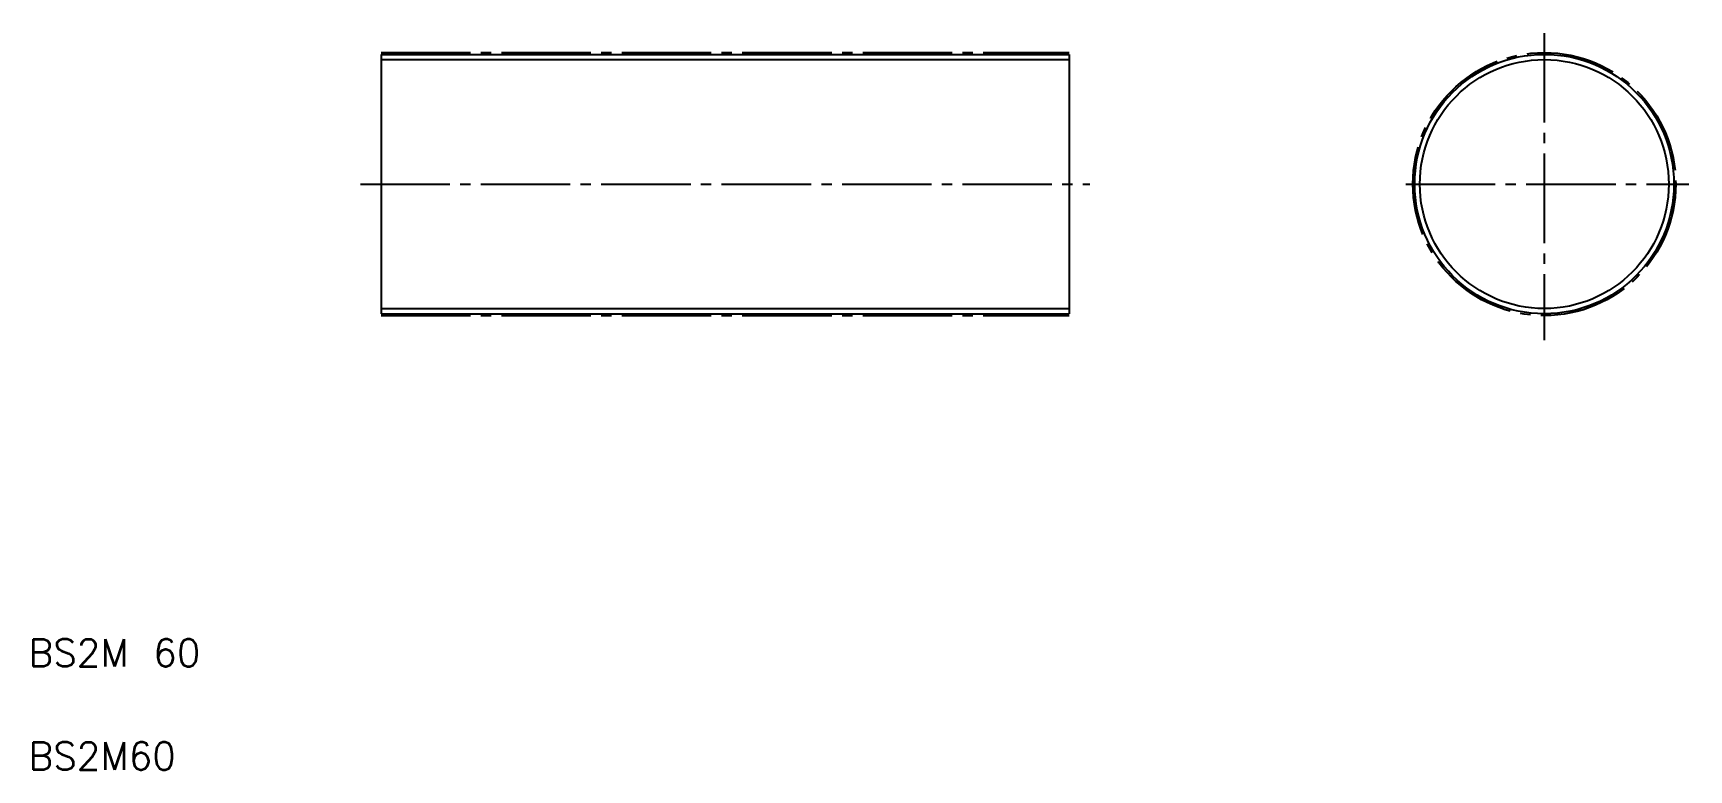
# Model space of a CAD drawing. Extents: x 11 to 251, y 10 to 117.
import ezdxf

# ---------------------------------------------------------------- set-up
doc = ezdxf.new("R2010")
doc.units = 0
doc.linetypes.add('CENTER', pattern=[17.5, 13, -1.5, 1.5, -1.5])
doc.layers.get('0').update_dxf_attribs({"linetype": 'CONTINUOUS'})
doc.layers.add('CENTER', color=1, linetype='CENTER')
doc.styles.get("Standard").update_dxf_attribs({"font": 'txt', "bigfont": 'BIGFONT'})

msp = doc.modelspace()

# ---------------------------------------------------------------- linework, layer by layer
at = {"color": 7, "linetype": 'CONTINUOUS'}
for p, q in [((61.24, 113.92), (161.24, 113.92)), ((61.24, 113.92), (61.24, 76.23)), ((161.24, 113.92), (161.24, 76.23)), ((61.24, 104.5), (61.24, 104.5)), ((61.24, 95.08), (61.24, 95.08)), ((61.24, 76.23), (161.24, 76.23))]:
    msp.add_line(p, q, dxfattribs=at)
at = {"color": 3, "linetype": 'CONTINUOUS'}
for p, q in [((61.24, 113.16), (161.24, 113.16)), ((61.24, 76.99), (161.24, 76.99))]:
    msp.add_line(p, q, dxfattribs=at)
at = {"color": 7, "linetype": 'CONTINUOUS'}
msp.add_circle((230.29, 95.08), 18.84, dxfattribs=at)
at = {"color": 3, "linetype": 'CONTINUOUS'}
msp.add_circle((230.29, 95.08), 18.08, dxfattribs=at)
at = {"layer": 'CENTER', "color": 1, "linetype": 'CENTER'}
for p, q in [((230.29, 117), (230.29, 72.41)), ((61.24, 114.18), (161.24, 114.18)), ((58.24, 95.08), (164.24, 95.08)), ((210.16, 95.08), (251.3, 95.08)), ((61.24, 75.98), (161.24, 75.98))]:
    msp.add_line(p, q, dxfattribs=at)
msp.add_circle((230.29, 95.08), 19.1, dxfattribs=at)

# ---------------------------------------------------------------- texts
at = {"color": 7, "linetype": 'CONTINUOUS'}
for s, p in [('BS2M 60', (10, 25)), ('BS2M60', (10, 10))]:
    msp.add_text(s, height=4, dxfattribs=at).set_placement(p)

doc.saveas('drawing.dxf')
